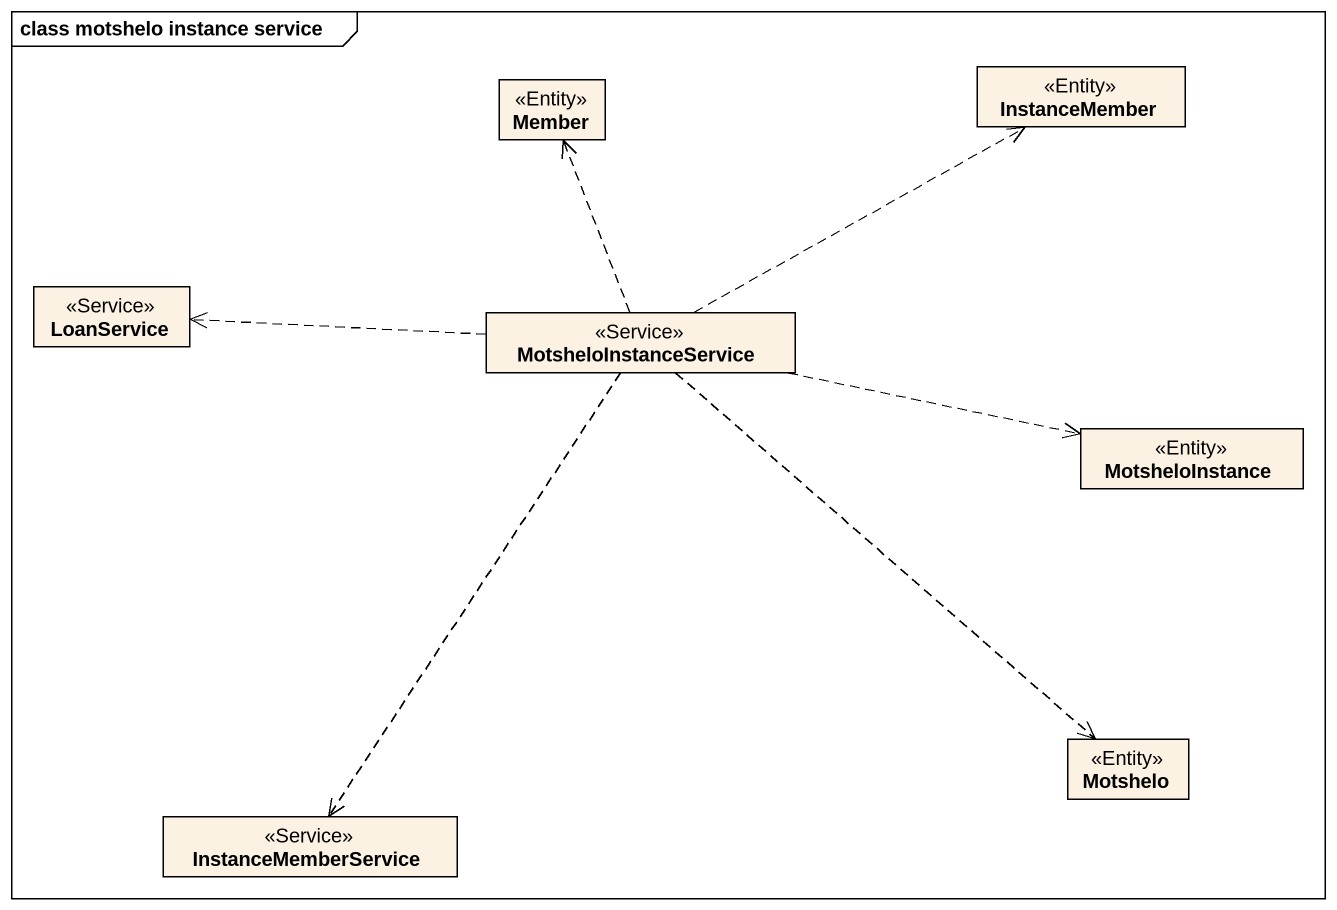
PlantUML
@startuml
mainframe class motshelo instance service
hide circle
hide empty members
class Member <<Entity>>
class InstanceMember <<Entity>>
class LoanService <<Service>>
class MotsheloInstanceService <<Service>>
class MotsheloInstance <<Entity>>
class Motshelo <<Entity>>
class InstanceMemberService <<Service>>
MotsheloInstanceService .up.> Member
MotsheloInstanceService .right.> InstanceMember
MotsheloInstanceService .left.> LoanService
MotsheloInstanceService .right.> MotsheloInstance
MotsheloInstanceService ..> Motshelo
MotsheloInstanceService ..> InstanceMemberService
@enduml
